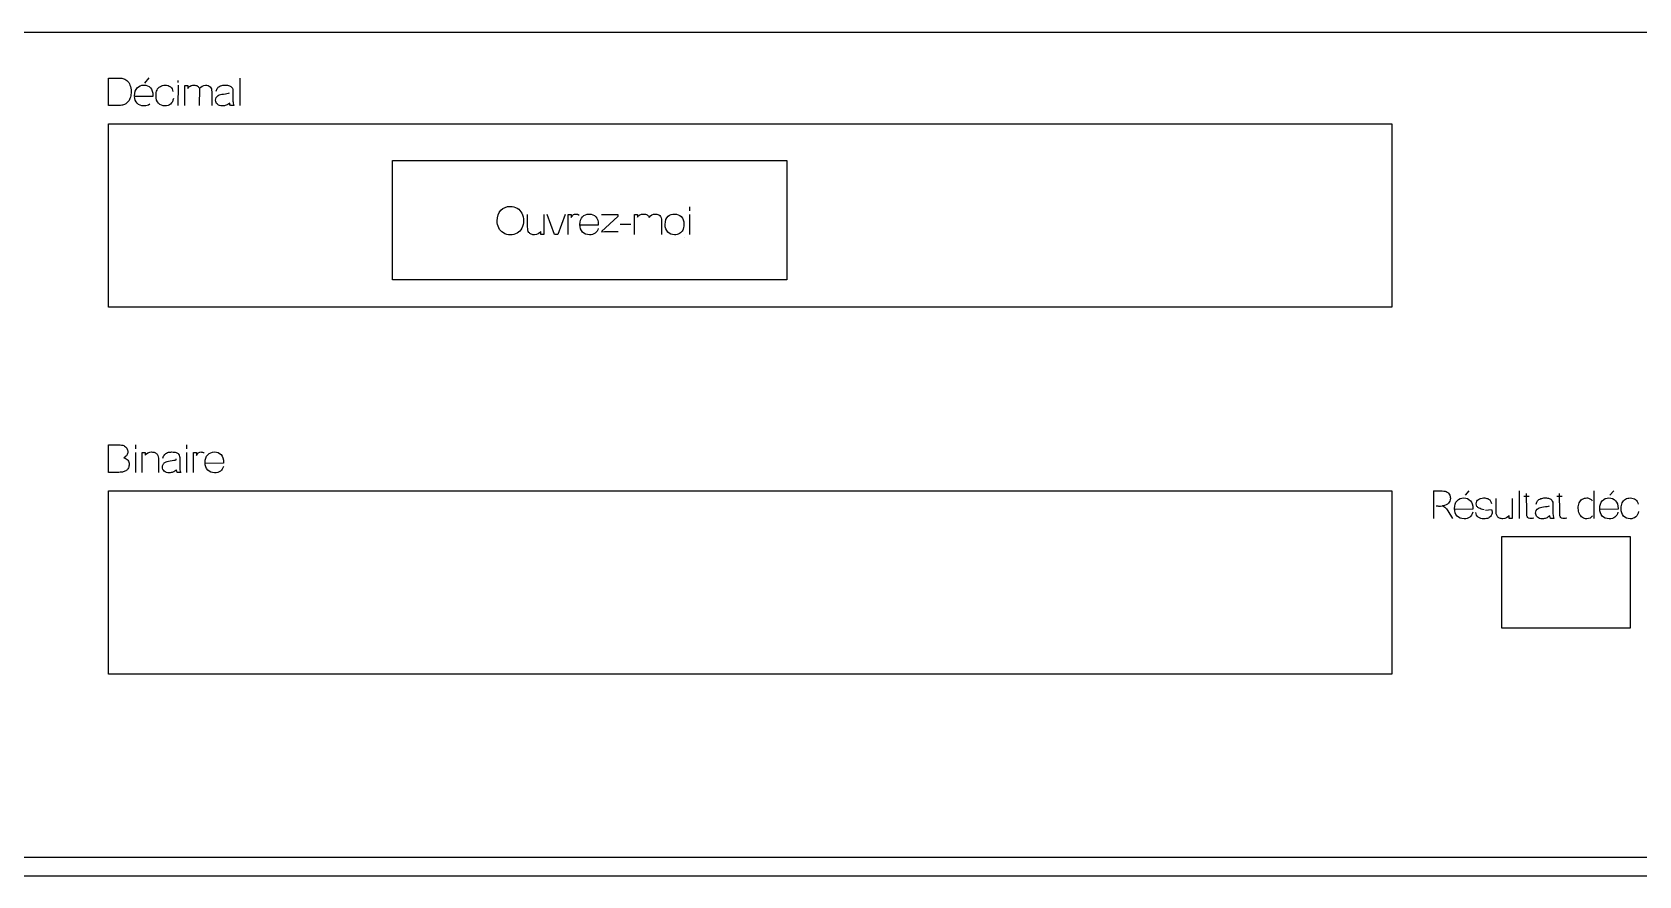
# Model space of a CAD drawing. Header units: millimetres. Extents: x -30 to 404, y 52 to 300.
# Drawn here: x 121.7 to 297, y 208 to 300 of the extents above; entities that cross this region are included whole.
import ezdxf

# ---------------------------------------------------------------- set-up
doc = ezdxf.new("R2010")
doc.units = ezdxf.units.MM
doc.layers.get('0').update_dxf_attribs({"lineweight": 25, "true_color": 0xffffff})
for name, color, linetype, lineweight, true_color in [('Découpe0', 5, 'Continuous', 25, 0x0000ff), ('Découpe1', 1, 'Continuous', 25, 0xff0000), ('Gravure1', 3, 'Continuous', 25, 0x00ff00)]:
    doc.layers.add(name, color=color, linetype=linetype, lineweight=lineweight, true_color=true_color)

msp = doc.modelspace()

# ---------------------------------------------------------------- linework, layer by layer
for p, q in [((120, 300), (346, 300)), ((130, 292), (130, 295)), ((130, 295), (131.03, 295)), ((134.41, 295.02), (133.96, 294.44)), ((137.6, 294.52), (137.6, 294.72)), ((144.33, 295), (144.33, 292)), ((134.86, 292.99), (132.86, 292.99)), ((137.6, 294.22), (137.59, 292)), ((138.34, 292), (138.34, 294.17)), ((138.34, 294.17), (138.66, 294.17)), ((138.66, 294.17), (138.66, 293.87)), ((139.94, 293.84), (139.92, 292.01)), ((141.28, 293.49), (141.28, 292)), ((143.59, 293.4), (143.59, 292.91)), ((131.08, 292), (130, 292)), ((143.7, 292), (143.32, 292)), ((130, 252), (130, 255)), ((130, 255), (131.13, 255)), ((132.95, 255), (132.95, 254.58)), ((132.95, 254.17), (132.95, 252)), ((133.69, 252), (133.69, 254.17)), ((133.69, 254.17), (134.03, 254.17)), ((134.03, 254.17), (134.03, 253.86)), ((138.54, 255), (138.54, 254.58)), ((138.54, 254.17), (138.54, 252)), ((139.28, 252), (139.28, 254.17)), ((139.28, 254.17), (139.61, 254.17)), ((139.61, 254.17), (139.61, 253.84)), ((135.46, 253.34), (135.46, 252)), ((137.78, 253.4), (137.78, 252.91)), ((142.56, 252.99), (140.56, 252.98)), ((131.14, 252), (130, 252)), ((137.9, 252), (137.52, 252)), ((274.57, 250), (274.56, 246.95)), ((274.57, 250), (275.33, 249.98)), ((278.4, 250), (278, 249.5)), ((281.39, 247.81), (281.39, 249.16)), ((283.15, 249.16), (283.15, 246.98)), ((283.9, 249.98), (283.9, 246.98)), ((284.4, 249.4), (285, 249.4)), ((284.73, 247.62), (284.7, 249.7)), ((288, 249.4), (288.6, 249.4)), ((288.33, 247.62), (288.3, 249.7)), ((292.05, 249.98), (292.06, 246.98)), ((294.24, 250), (293.8, 249.5)), ((276.12, 247.8), (276.64, 246.98)), ((278.85, 247.98), (276.85, 247.96)), ((280.23, 247.88), (280.87, 247.94)), ((282.82, 246.98), (282.82, 247.3)), ((287.58, 248.39), (287.58, 247.89)), ((294.69, 247.98), (292.69, 247.96)), ((283.15, 246.98), (282.82, 246.98)), ((287.7, 246.98), (287.31, 246.98)), ((346, 210), (120, 210)), ((120, 208), (346, 208))]:
    msp.add_line(p, q)
for points in [[(131.03, 295), (131.27, 295), (131.44, 294.99), (131.57, 294.96)], [(131.57, 294.96), (131.74, 294.92), (131.89, 294.85), (132.01, 294.74)], [(132.01, 294.74), (132.17, 294.61), (132.28, 294.44), (132.36, 294.23)], [(132.4, 292.91), (132.35, 292.73), (132.28, 292.59), (132.2, 292.47)], [(132.36, 294.23), (132.44, 294.02), (132.48, 293.78), (132.48, 293.52)], [(132.48, 293.52), (132.48, 293.29), (132.45, 293.09), (132.4, 292.91)], [(132.86, 293.07), (132.86, 293.43), (132.95, 293.72), (133.14, 293.92)], [(133.14, 292.24), (132.96, 292.43), (132.87, 292.68), (132.86, 292.99)], [(133.14, 293.92), (133.33, 294.12), (133.57, 294.22), (133.87, 294.22)], [(133.87, 294.22), (134.16, 294.22), (134.4, 294.12), (134.58, 293.93)], [(134.58, 293.93), (134.77, 293.73), (134.86, 293.45), (134.86, 293.09)], [(134.86, 293.09), (134.86, 293.07), (134.86, 293.04), (134.86, 292.99)], [(135.2, 293.08), (135.2, 293.31), (135.24, 293.52), (135.31, 293.69)], [(135.47, 292.24), (135.29, 292.44), (135.2, 292.72), (135.2, 293.08)], [(135.31, 293.69), (135.39, 293.87), (135.51, 294), (135.67, 294.09)], [(135.67, 294.09), (135.83, 294.18), (136, 294.22), (136.19, 294.22)], [(136.19, 294.22), (136.42, 294.22), (136.62, 294.16), (136.77, 294.04)], [(136.77, 294.04), (136.92, 293.92), (137.01, 293.75), (137.05, 293.53)], [(137.09, 292.75), (137.05, 292.5), (136.95, 292.3), (136.79, 292.16)], [(138.66, 293.87), (138.73, 293.97), (138.82, 294.06), (138.94, 294.12)], [(138.94, 294.12), (139.05, 294.19), (139.18, 294.22), (139.32, 294.22)], [(139.32, 294.22), (139.48, 294.22), (139.62, 294.19), (139.72, 294.12)], [(139.72, 294.12), (139.82, 294.06), (139.89, 293.96), (139.94, 293.84)], [(139.94, 293.84), (140.11, 294.1), (140.33, 294.22), (140.61, 294.22)], [(140.61, 294.22), (140.82, 294.22), (140.99, 294.16), (141.11, 294.04)], [(141.11, 294.04), (141.22, 293.92), (141.28, 293.74), (141.28, 293.49)], [(141.7, 292.57), (141.7, 292.68), (141.72, 292.78), (141.77, 292.86)], [(141.76, 293.55), (141.8, 293.71), (141.85, 293.83), (141.93, 293.93)], [(141.77, 292.86), (141.82, 292.95), (141.89, 293.02), (141.96, 293.08)], [(141.93, 293.93), (142, 294.02), (142.11, 294.09), (142.25, 294.15)], [(141.96, 293.08), (142.04, 293.13), (142.13, 293.17), (142.23, 293.2)], [(142.23, 293.2), (142.3, 293.22), (142.41, 293.23), (142.56, 293.25)], [(142.25, 294.15), (142.39, 294.2), (142.56, 294.22), (142.74, 294.22)], [(142.56, 293.25), (142.85, 293.29), (143.07, 293.33), (143.21, 293.38)], [(142.74, 294.22), (142.93, 294.22), (143.08, 294.2), (143.2, 294.16)], [(143.2, 294.16), (143.31, 294.11), (143.4, 294.06), (143.45, 293.99)], [(143.45, 293.99), (143.51, 293.93), (143.55, 293.84), (143.57, 293.74)], [(143.57, 293.74), (143.58, 293.68), (143.59, 293.57), (143.59, 293.4)], [(143.59, 292.91), (143.59, 292.57), (143.59, 292.35), (143.61, 292.26)], [(131.56, 292.05), (131.42, 292.02), (131.26, 292), (131.08, 292)], [(131.92, 292.2), (131.82, 292.14), (131.7, 292.09), (131.56, 292.05)], [(132.2, 292.47), (132.11, 292.36), (132.02, 292.27), (131.92, 292.2)], [(133.89, 291.95), (133.57, 291.95), (133.32, 292.05), (133.14, 292.24)], [(134.51, 292.14), (134.35, 292.01), (134.14, 291.95), (133.89, 291.95)], [(136.19, 291.95), (135.89, 291.95), (135.65, 292.05), (135.47, 292.24)], [(136.79, 292.16), (136.62, 292.02), (136.42, 291.95), (136.19, 291.95)], [(141.89, 292.13), (141.76, 292.24), (141.7, 292.39), (141.7, 292.57)], [(142.44, 291.95), (142.2, 291.95), (142.02, 292.01), (141.89, 292.13)], [(142.85, 292.02), (142.72, 291.97), (142.59, 291.95), (142.44, 291.95)], [(143.24, 292.27), (143.11, 292.15), (142.98, 292.07), (142.85, 292.02)], [(143.32, 292), (143.28, 292.08), (143.25, 292.17), (143.24, 292.27)], [(143.61, 292.26), (143.62, 292.17), (143.66, 292.08), (143.7, 292)], [(131.13, 255), (131.35, 255), (131.54, 254.97), (131.68, 254.91)], [(131.68, 254.91), (131.82, 254.85), (131.92, 254.75), (132, 254.63)], [(132, 254.63), (132.08, 254.5), (132.12, 254.37), (132.12, 254.23)], [(132.12, 254.23), (132.12, 254.1), (132.09, 253.98), (132.02, 253.87)], [(134.03, 253.86), (134.19, 254.1), (134.42, 254.22), (134.72, 254.22)], [(134.72, 254.22), (134.85, 254.22), (134.97, 254.2), (135.08, 254.15)], [(135.08, 254.15), (135.19, 254.1), (135.27, 254.04), (135.33, 253.97)], [(136.45, 254.15), (136.59, 254.2), (136.76, 254.22), (136.94, 254.22)], [(136.94, 254.22), (137.13, 254.22), (137.28, 254.2), (137.4, 254.16)], [(137.4, 254.16), (137.51, 254.11), (137.6, 254.06), (137.65, 253.99)], [(139.85, 254.15), (139.92, 254.2), (140, 254.22), (140.08, 254.22)], [(140.08, 254.22), (140.21, 254.22), (140.33, 254.18), (140.46, 254.1)], [(140.84, 253.92), (141.03, 254.12), (141.27, 254.22), (141.57, 254.22)], [(141.57, 254.22), (141.86, 254.22), (142.1, 254.12), (142.29, 253.93)], [(132.02, 253.87), (131.95, 253.76), (131.84, 253.67), (131.7, 253.6)], [(131.7, 253.6), (131.88, 253.54), (132.02, 253.45), (132.12, 253.32)], [(132.18, 252.48), (132.12, 252.36), (132.04, 252.26), (131.96, 252.2)], [(132.12, 253.32), (132.22, 253.2), (132.27, 253.04), (132.27, 252.87)], [(132.27, 252.87), (132.27, 252.73), (132.24, 252.6), (132.18, 252.48)], [(135.33, 253.97), (135.38, 253.89), (135.42, 253.8), (135.44, 253.69)], [(135.44, 253.69), (135.45, 253.63), (135.46, 253.51), (135.46, 253.34)], [(135.9, 252.57), (135.9, 252.68), (135.92, 252.78), (135.97, 252.86)], [(136.09, 252.13), (135.96, 252.24), (135.9, 252.39), (135.9, 252.57)], [(135.96, 253.55), (136, 253.71), (136.05, 253.83), (136.13, 253.93)], [(135.97, 252.86), (136.02, 252.95), (136.08, 253.02), (136.16, 253.08)], [(136.13, 253.93), (136.2, 254.02), (136.31, 254.09), (136.45, 254.15)], [(136.16, 253.08), (136.24, 253.13), (136.33, 253.17), (136.43, 253.2)], [(136.43, 253.2), (136.5, 253.22), (136.61, 253.23), (136.76, 253.25)], [(136.76, 253.25), (137.05, 253.29), (137.27, 253.33), (137.41, 253.38)], [(137.41, 253.38), (137.41, 253.43), (137.41, 253.46), (137.41, 253.48)], [(137.65, 253.99), (137.71, 253.93), (137.74, 253.84), (137.77, 253.74)], [(137.77, 253.74), (137.78, 253.68), (137.78, 253.57), (137.78, 253.4)], [(137.78, 252.91), (137.78, 252.57), (137.79, 252.35), (137.81, 252.26)], [(139.61, 253.84), (139.7, 254), (139.78, 254.1), (139.85, 254.15)], [(140.56, 253.07), (140.56, 253.43), (140.65, 253.72), (140.84, 253.92)], [(140.84, 252.24), (140.65, 252.44), (140.56, 252.71), (140.56, 253.07)], [(142.55, 252.65), (142.49, 252.43), (142.38, 252.26), (142.22, 252.14)], [(142.29, 253.93), (142.47, 253.73), (142.56, 253.45), (142.56, 253.09)], [(142.56, 253.09), (142.56, 253.07), (142.56, 253.04), (142.56, 252.99)], [(131.63, 252.05), (131.5, 252.02), (131.33, 252), (131.14, 252)], [(131.96, 252.2), (131.87, 252.13), (131.76, 252.08), (131.63, 252.05)], [(136.64, 251.95), (136.4, 251.95), (136.22, 252.01), (136.09, 252.13)], [(137.05, 252.02), (136.92, 251.97), (136.79, 251.95), (136.64, 251.95)], [(137.44, 252.27), (137.31, 252.15), (137.18, 252.07), (137.05, 252.02)], [(137.52, 252), (137.48, 252.08), (137.45, 252.17), (137.44, 252.27)], [(137.81, 252.26), (137.82, 252.17), (137.85, 252.08), (137.9, 252)], [(141.59, 251.95), (141.28, 251.95), (141.02, 252.05), (140.84, 252.24)], [(142.22, 252.14), (142.05, 252.01), (141.85, 251.95), (141.59, 251.95)], [(275.33, 249.98), (275.6, 249.98), (275.8, 249.96), (275.94, 249.9)], [(275.94, 249.9), (276.08, 249.85), (276.19, 249.75), (276.27, 249.62)], [(276.4, 249.17), (276.4, 248.95), (276.33, 248.77), (276.19, 248.63)], [(276.27, 249.62), (276.36, 249.48), (276.4, 249.33), (276.4, 249.17)], [(276.85, 248.05), (276.85, 248.42), (276.94, 248.7), (277.13, 248.9)], [(277.13, 248.9), (277.32, 249.11), (277.56, 249.21), (277.86, 249.21)], [(277.86, 249.21), (278.16, 249.21), (278.39, 249.11), (278.58, 248.91)], [(278.58, 248.91), (278.76, 248.71), (278.85, 248.43), (278.85, 248.07)], [(279.28, 248.85), (279.33, 248.93), (279.39, 249), (279.46, 249.05)], [(279.46, 249.05), (279.52, 249.1), (279.6, 249.13), (279.7, 249.16)], [(279.7, 249.16), (279.8, 249.19), (279.9, 249.21), (280.02, 249.21)], [(280.02, 249.21), (280.19, 249.21), (280.34, 249.18), (280.47, 249.13)], [(280.47, 249.13), (280.6, 249.08), (280.69, 249.02), (280.75, 248.93)], [(280.75, 248.93), (280.81, 248.85), (280.86, 248.74), (280.88, 248.6)], [(285.76, 248.54), (285.79, 248.69), (285.85, 248.82), (285.92, 248.91)], [(285.92, 248.91), (286, 249.01), (286.11, 249.08), (286.25, 249.13)], [(286.25, 249.13), (286.39, 249.18), (286.55, 249.21), (286.74, 249.21)], [(286.74, 249.21), (286.93, 249.21), (287.08, 249.18), (287.19, 249.14)], [(287.19, 249.14), (287.31, 249.1), (287.39, 249.04), (287.45, 248.98)], [(287.45, 248.98), (287.5, 248.91), (287.54, 248.83), (287.56, 248.73)], [(290.46, 248.66), (290.53, 248.84), (290.64, 248.97), (290.78, 249.06)], [(290.78, 249.06), (290.93, 249.16), (291.09, 249.21), (291.27, 249.21)], [(291.27, 249.21), (291.4, 249.21), (291.51, 249.18), (291.62, 249.12)], [(291.62, 249.12), (291.72, 249.07), (291.8, 249), (291.87, 248.91)], [(292.69, 248.05), (292.69, 248.42), (292.78, 248.7), (292.97, 248.9)], [(292.97, 248.9), (293.16, 249.11), (293.4, 249.21), (293.7, 249.21)], [(293.7, 249.21), (293.99, 249.21), (294.23, 249.11), (294.41, 248.91)], [(294.41, 248.91), (294.6, 248.71), (294.69, 248.43), (294.69, 248.07)], [(295.14, 248.68), (295.22, 248.85), (295.34, 248.99), (295.5, 249.07)], [(295.5, 249.07), (295.66, 249.16), (295.83, 249.21), (296.02, 249.21)], [(296.02, 249.21), (296.25, 249.21), (296.45, 249.15), (296.6, 249.03)], [(296.6, 249.03), (296.75, 248.91), (296.84, 248.74), (296.89, 248.52)], [(275.08, 248.3), (275.03, 248.31), (274.96, 248.32), (274.86, 248.32)], [(275.5, 248.3), (275.2, 248.26), (275.14, 248.29), (275.08, 248.3)], [(276.19, 248.63), (276.05, 248.48), (275.84, 248.39), (275.55, 248.35)], [(275.55, 248.35), (275.66, 248.3), (275.74, 248.25), (275.79, 248.2)], [(275.79, 248.2), (275.91, 248.09), (276.02, 247.96), (276.12, 247.8)], [(277.13, 247.23), (276.94, 247.42), (276.85, 247.7), (276.85, 248.05)], [(277.89, 246.93), (277.57, 246.93), (277.32, 247.03), (277.13, 247.23)], [(278.84, 247.64), (278.78, 247.41), (278.67, 247.24), (278.51, 247.12)], [(278.85, 248.07), (278.85, 248.05), (278.85, 248.02), (278.85, 247.98)], [(279.44, 247.11), (279.29, 247.23), (279.2, 247.4), (279.16, 247.63)], [(279.22, 248.58), (279.22, 248.68), (279.24, 248.77), (279.28, 248.85)], [(279.3, 248.29), (279.24, 248.38), (279.22, 248.47), (279.22, 248.58)], [(279.54, 248.08), (279.43, 248.13), (279.35, 248.2), (279.3, 248.29)], [(280.1, 247.9), (279.83, 247.97), (279.64, 248.03), (279.54, 248.08)], [(280.85, 247.28), (280.78, 247.17), (280.68, 247.08), (280.54, 247.02)], [(280.96, 247.62), (280.96, 247.5), (280.92, 247.38), (280.85, 247.28)], [(280.87, 247.94), (280.93, 247.85), (280.96, 247.75), (280.96, 247.62)], [(281.41, 247.47), (281.4, 247.54), (281.39, 247.65), (281.39, 247.81)], [(281.53, 247.19), (281.47, 247.27), (281.43, 247.36), (281.41, 247.47)], [(281.77, 247.01), (281.66, 247.06), (281.58, 247.12), (281.53, 247.19)], [(282.82, 247.3), (282.65, 247.06), (282.42, 246.93), (282.13, 246.93)], [(284.77, 247.19), (284.74, 247.25), (284.73, 247.4), (284.73, 247.62)], [(284.93, 247.02), (284.85, 247.06), (284.8, 247.12), (284.77, 247.19)], [(285.7, 247.56), (285.7, 247.66), (285.72, 247.76), (285.77, 247.85)], [(285.89, 247.11), (285.76, 247.23), (285.7, 247.38), (285.7, 247.56)], [(285.77, 247.85), (285.82, 247.94), (285.88, 248.01), (285.96, 248.06)], [(285.96, 248.06), (286.04, 248.11), (286.13, 248.15), (286.23, 248.18)], [(286.23, 248.18), (286.3, 248.2), (286.41, 248.22), (286.55, 248.24)], [(286.55, 248.24), (286.85, 248.27), (287.07, 248.31), (287.21, 248.36)], [(287.24, 247.25), (287.1, 247.14), (286.97, 247.05), (286.85, 247.01)], [(287.31, 246.98), (287.28, 247.06), (287.25, 247.15), (287.24, 247.25)], [(287.56, 248.73), (287.58, 248.66), (287.58, 248.55), (287.58, 248.39)], [(287.58, 247.89), (287.58, 247.55), (287.59, 247.34), (287.61, 247.24)], [(287.61, 247.24), (287.62, 247.15), (287.65, 247.07), (287.7, 246.98)], [(288.37, 247.19), (288.34, 247.25), (288.33, 247.4), (288.33, 247.62)], [(288.53, 247.02), (288.45, 247.06), (288.4, 247.12), (288.37, 247.19)], [(290.35, 248.07), (290.35, 248.29), (290.38, 248.48), (290.46, 248.66)], [(290.47, 247.48), (290.39, 247.65), (290.35, 247.85), (290.35, 248.07)], [(290.8, 247.08), (290.66, 247.17), (290.55, 247.31), (290.47, 247.48)], [(291.89, 247.26), (291.75, 247.04), (291.55, 246.93), (291.28, 246.93)], [(292.97, 247.23), (292.78, 247.42), (292.69, 247.7), (292.69, 248.05)], [(293.72, 246.93), (293.41, 246.93), (293.15, 247.03), (292.97, 247.23)], [(294.68, 247.64), (294.62, 247.41), (294.51, 247.24), (294.35, 247.12)], [(294.69, 248.07), (294.69, 248.05), (294.69, 248.02), (294.69, 247.98)], [(295.03, 248.06), (295.03, 248.3), (295.07, 248.5), (295.14, 248.68)], [(295.3, 247.23), (295.12, 247.42), (295.03, 247.7), (295.03, 248.06)], [(296.02, 246.93), (295.72, 246.93), (295.48, 247.03), (295.3, 247.23)], [(296.62, 247.15), (296.45, 247.01), (296.25, 246.93), (296.02, 246.93)], [(296.92, 247.73), (296.88, 247.48), (296.78, 247.29), (296.62, 247.15)], [(278.51, 247.12), (278.35, 247), (278.14, 246.93), (277.89, 246.93)], [(280.08, 246.93), (279.8, 246.93), (279.59, 246.99), (279.44, 247.11)], [(280.54, 247.02), (280.41, 246.96), (280.26, 246.93), (280.08, 246.93)], [(282.13, 246.93), (282, 246.93), (281.88, 246.96), (281.77, 247.01)], [(285.24, 246.96), (285.1, 246.96), (285, 246.98), (284.93, 247.02)], [(285.52, 246.99), (285.41, 246.97), (285.32, 246.96), (285.24, 246.96)], [(286.44, 246.93), (286.2, 246.93), (286.02, 246.99), (285.89, 247.11)], [(286.85, 247.01), (286.72, 246.96), (286.59, 246.93), (286.44, 246.93)], [(288.84, 246.96), (288.7, 246.96), (288.6, 246.98), (288.53, 247.02)], [(289.12, 246.99), (289.01, 246.97), (288.92, 246.96), (288.84, 246.96)], [(291.28, 246.93), (291.11, 246.93), (290.95, 246.98), (290.8, 247.08)], [(294.35, 247.12), (294.18, 247), (293.98, 246.93), (293.72, 246.93)]]:
    msp.add_open_spline(points, degree=3)
at = {"layer": 'Découpe0'}
for p, q in [((161, 286), (204, 286)), ((161, 273), (161, 286)), ((204, 286), (204, 273)), ((204, 273), (161, 273))]:
    msp.add_line(p, q, dxfattribs=at)
at = {"layer": 'Découpe1'}
for p, q in [((130, 290), (270, 290)), ((130, 270), (130, 290)), ((270, 290), (270, 270)), ((270, 270), (130, 270)), ((130, 250), (270, 250)), ((130, 230), (130, 250)), ((270, 250), (270, 230)), ((282, 245), (296, 245)), ((282, 235), (282, 245)), ((296, 245), (296, 235)), ((296, 235), (282, 235)), ((270, 230), (130, 230))]:
    msp.add_line(p, q, dxfattribs=at)
at = {"layer": 'Gravure1'}
for p, q in [((193.4, 280.95), (193.4, 280.52)), ((175.74, 278.77), (175.74, 280.12)), ((177.5, 280.12), (177.5, 277.95)), ((178.68, 277.95), (177.86, 280.12)), ((179.85, 280.12), (179.03, 277.95)), ((180.17, 277.95), (180.17, 280.12)), ((180.17, 280.12), (180.5, 280.12)), ((180.5, 280.12), (180.5, 279.79)), ((183.45, 278.94), (181.42, 278.96)), ((185.56, 279.88), (183.78, 278.25)), ((183.79, 280.12), (185.56, 280.12)), ((185.56, 280.12), (185.56, 279.88)), ((186.98, 279.03), (185.85, 279.03)), ((187.39, 277.95), (187.39, 280.12)), ((187.39, 280.12), (187.72, 280.12)), ((187.72, 280.12), (187.72, 279.82)), ((190.34, 279.44), (190.34, 277.95)), ((193.4, 280.12), (193.4, 277.95)), ((177.17, 277.95), (177.17, 278.27)), ((177.5, 277.95), (177.17, 277.95)), ((179.03, 277.95), (178.68, 277.95)), ((184.63, 278.26), (185.63, 278.26)), ((192.8, 277.58), (192.8, 277.58))]:
    msp.add_line(p, q, dxfattribs=at)
for points in [[(172.42, 279.41), (172.42, 279.91), (172.55, 280.3), (172.82, 280.58)], [(172.82, 280.58), (173.09, 280.86), (173.43, 281), (173.85, 281)], [(173.85, 281), (174.13, 281), (174.38, 280.93), (174.6, 280.8)], [(174.6, 280.8), (174.83, 280.67), (174.99, 280.48), (175.11, 280.25)], [(172.59, 278.66), (172.48, 278.9), (172.42, 279.14), (172.42, 279.41)], [(175.29, 279.44), (175.29, 279.14), (175.23, 278.87), (175.1, 278.63)], [(175.11, 280.25), (175.23, 280.01), (175.29, 279.74), (175.29, 279.44)], [(175.76, 278.43), (175.75, 278.5), (175.74, 278.62), (175.74, 278.77)], [(180.5, 279.79), (180.59, 279.94), (180.67, 280.05), (180.74, 280.1)], [(180.74, 280.1), (180.81, 280.14), (180.89, 280.17), (180.97, 280.17)], [(180.97, 280.17), (181.1, 280.17), (181.22, 280.13), (181.35, 280.05)], [(181.45, 279.02), (181.45, 279.38), (181.54, 279.66), (181.73, 279.87)], [(181.73, 278.19), (181.54, 278.39), (181.45, 278.66), (181.45, 279.02)], [(181.73, 279.87), (181.92, 280.07), (182.16, 280.17), (182.46, 280.17)], [(182.46, 280.17), (182.75, 280.17), (182.99, 280.07), (183.18, 279.87)], [(183.18, 279.87), (183.36, 279.67), (183.45, 279.4), (183.45, 279.04)], [(183.45, 279.04), (183.45, 279.02), (183.45, 278.98), (183.45, 278.94)], [(187.72, 279.82), (187.79, 279.92), (187.88, 280.01), (187.99, 280.07)], [(187.99, 280.07), (188.11, 280.14), (188.23, 280.17), (188.38, 280.17)], [(188.38, 280.17), (188.54, 280.17), (188.67, 280.14), (188.78, 280.07)], [(188.78, 280.07), (188.88, 280), (188.95, 279.91), (188.99, 279.79)], [(188.99, 279.79), (189.17, 280.04), (189.39, 280.17), (189.66, 280.17)], [(189.66, 280.17), (189.88, 280.17), (190.05, 280.11), (190.16, 279.99)], [(190.16, 279.99), (190.28, 279.87), (190.34, 279.69), (190.34, 279.44)], [(190.74, 279.03), (190.74, 279.44), (190.86, 279.73), (191.08, 279.93)], [(191.03, 278.19), (190.84, 278.39), (190.74, 278.67), (190.74, 279.03)], [(191.08, 279.93), (191.27, 280.09), (191.5, 280.17), (191.76, 280.17)], [(191.76, 280.17), (192.06, 280.17), (192.31, 280.07), (192.5, 279.88)], [(192.5, 279.88), (192.69, 279.68), (192.78, 279.41), (192.78, 279.06)], [(192.78, 279.06), (192.78, 278.78), (192.74, 278.56), (192.65, 278.4)], [(173.09, 278.1), (172.87, 278.24), (172.7, 278.42), (172.59, 278.66)], [(173.85, 277.9), (173.57, 277.9), (173.32, 277.96), (173.09, 278.1)], [(174.58, 278.08), (174.36, 277.96), (174.11, 277.9), (173.85, 277.9)], [(175.1, 278.63), (174.98, 278.39), (174.81, 278.2), (174.58, 278.08)], [(175.88, 278.16), (175.82, 278.23), (175.79, 278.32), (175.76, 278.43)], [(176.13, 277.97), (176.01, 278.02), (175.93, 278.08), (175.88, 278.16)], [(176.48, 277.9), (176.36, 277.9), (176.24, 277.92), (176.13, 277.97)], [(177.17, 278.27), (177.01, 278.02), (176.78, 277.9), (176.48, 277.9)], [(182.48, 277.9), (182.17, 277.9), (181.91, 278), (181.73, 278.19)], [(183.11, 278.08), (182.94, 277.96), (182.74, 277.9), (182.48, 277.9)], [(183.44, 278.6), (183.38, 278.38), (183.27, 278.2), (183.11, 278.08)], [(183.78, 278.24), (184.33, 278.26), (184.48, 278.26), (184.63, 278.26)], [(191.76, 277.9), (191.46, 277.9), (191.21, 278), (191.03, 278.19)], [(192.29, 278.03), (192.13, 277.94), (191.95, 277.9), (191.76, 277.9)], [(192.65, 278.4), (192.57, 278.24), (192.45, 278.12), (192.29, 278.03)]]:
    msp.add_open_spline(points, degree=3, dxfattribs=at)

doc.saveas('drawing.dxf')
